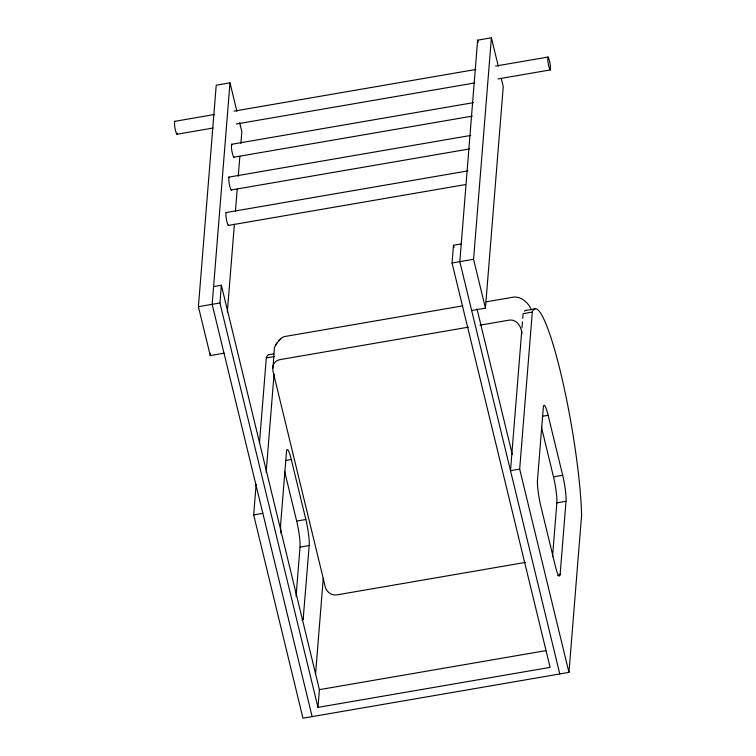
<?xml version="1.0" encoding="UTF-8"?>
<svg xmlns="http://www.w3.org/2000/svg" width="756" height="756" viewBox="0 0 756 756"><rect width="100%" height="100%" fill="white"/><g stroke="black" fill="none" stroke-linecap="round" stroke-linejoin="round"><path stroke-width="1.13" d="M224.022 353.194L210.262 355.566L198.403 306.681L216.225 85.201L229.985 82.829L236.874 111.255M229.985 82.829L212.162 304.309L312.133 716.622M210.262 355.566L210.451 353.222M461.245 243.933L453.477 245.265L452.05 262.984L550.103 667.378L317.983 707.37L219.93 302.976L221.357 285.258L213.589 286.59M227.329 312.058L234.398 224.23M235.428 211.349L237.223 189.094M238.253 176.214L239.86 156.312M240.899 143.423L241.835 131.714L239.633 122.623M581.591 515.356L568.956 672.377L302.967 718.2L253.676 514.921L256.123 484.454M259.431 443.441L266.31 357.9L274.334 356.52M525.344 562.417L336.77 594.906C331.638 595.737 326.535 592.033 325.316 587.053L272.85 370.676L274.409 347.495L276.951 343.092M266.15 472.33L274.069 373.899M296.059 596.352L300.028 547.108L309.195 545.53L303.147 619.419M315.526 674.437L323.256 578.349M317.983 707.37L319.41 689.652L221.357 285.258M498.289 66.216L491.391 37.8L477.631 40.172L459.818 261.642L559.79 673.955M471.668 310.527L485.428 308.165L473.577 259.28L491.391 37.8M485.428 308.165L503.25 86.685L501.313 78.728M521.716 331.232L510.498 470.676L519.674 469.098L532.309 312.077L523.133 313.655L522.755 318.342M521.999 327.717L522.472 321.858M552.504 556.794L556.851 502.863A19.486 2.561 80.2 0 0 553.496 476.838L541.419 427.045M560.177 573.842L559.26 576.167A19.448 2.551 80.2 0 1 555.896 568.276L540.285 503.893A19.495 2.561 80.2 0 1 537.469 480.164L543.299 407.588A19.486 2.561 80.2 0 1 548.128 415.271L562.672 475.259A19.486 2.561 80.2 0 1 566.017 501.266L560.073 575.146L557.682 575.571M177.225 133.103L177.15 133.869A6.87 0.898 80.2 0 1 176.431 133.632L175.345 129.975A6.407 0.841 80.2 0 1 174.541 125.033L174.485 121.716A6.87 0.898 80.2 0 1 174.901 121.442M303.354 618.087L302.438 620.411A19.448 2.551 80.2 0 1 302.06 620.175M272.576 368.181C272.623 364.09 275.675 360.357 279.739 359.667L468.304 327.178M278.766 340.843L282.404 337.318L284.71 336.533L462.804 305.849M275.401 345.086L280.372 338.782M174.655 121.357L214.194 114.543M233.963 111.141L475.845 69.476M495.615 66.065L547.949 57.05M176.98 134.228L213.031 128.019M236.288 124.012L474.683 82.943M497.949 78.936L550.273 69.921M231.582 144.311L473.417 102.655M233.916 157.182L472.264 116.122M228.945 177.102L470.78 135.437M231.27 189.973L469.627 148.913M226.091 212.54L467.926 170.875M228.425 225.411L465.611 184.549M198.403 306.681L219.93 302.976M452.05 262.984L473.577 259.28M486.08 301.842L514.023 297.032C521.867 296.739 528.463 302.939 531.383 309.818M269.259 354.649L273.852 353.855M526.082 310.404L535.257 308.826M479.947 325.175L509.043 320.166C516.83 318.871 521.564 326.951 521.886 333.736M285.57 460.517L291.306 459.525L305.849 519.504A19.486 2.561 80.2 0 1 309.195 545.511M542.392 416.272L548.128 415.28M253.676 514.921L262.852 513.343M284.596 471.29L296.673 521.092L305.849 519.504M553.496 476.847L562.672 475.259M556.851 502.863L566.017 501.285M319.41 689.652L545.728 650.661M477.631 40.172L478.189 42.44M519.674 469.098L568.956 672.377M476.989 308.864L512.284 454.46M453.477 245.265L454.035 247.562M532.281 311.945A121.508 15.97 80.2 0 1 560.357 371.376A121.508 15.97 80.2 0 1 581.619 515.45M524.447 311.179A121.508 15.97 80.2 0 1 526.063 310.243M232.139 144.906A6.87 0.898 80.2 0 0 231.412 144.67L231.468 147.987A6.407 0.841 80.2 0 0 232.272 152.929L233.358 156.586A6.87 0.898 80.2 0 0 234.076 156.823M229.503 177.698A6.87 0.898 80.2 0 0 228.775 177.462L228.832 180.779A6.407 0.841 80.2 0 0 229.635 185.711L230.722 189.378A6.87 0.898 80.2 0 0 231.44 189.614M291.306 459.516A19.486 2.561 80.2 0 0 286.486 451.852L280.637 524.39A19.495 2.561 80.2 0 0 281.034 533.452M296.673 521.073A19.486 2.561 80.2 0 1 300.019 547.089M266.282 357.777A121.508 15.97 80.2 0 1 269.23 354.488M226.337 212.616A6.87 0.898 80.2 0 0 225.921 212.89L225.978 216.216A6.407 0.841 80.2 0 0 226.781 221.149L227.868 224.815A6.87 0.898 80.2 0 0 228.595 225.052M547.779 57.409L547.835 60.726A6.407 0.841 80.2 0 0 548.639 65.668L549.716 69.325A6.87 0.898 80.2 0 0 550.444 69.561L550.387 66.244A6.407 0.841 80.2 0 0 549.584 61.312L548.497 57.645A6.87 0.898 80.2 0 0 547.779 57.409"/></g></svg>
